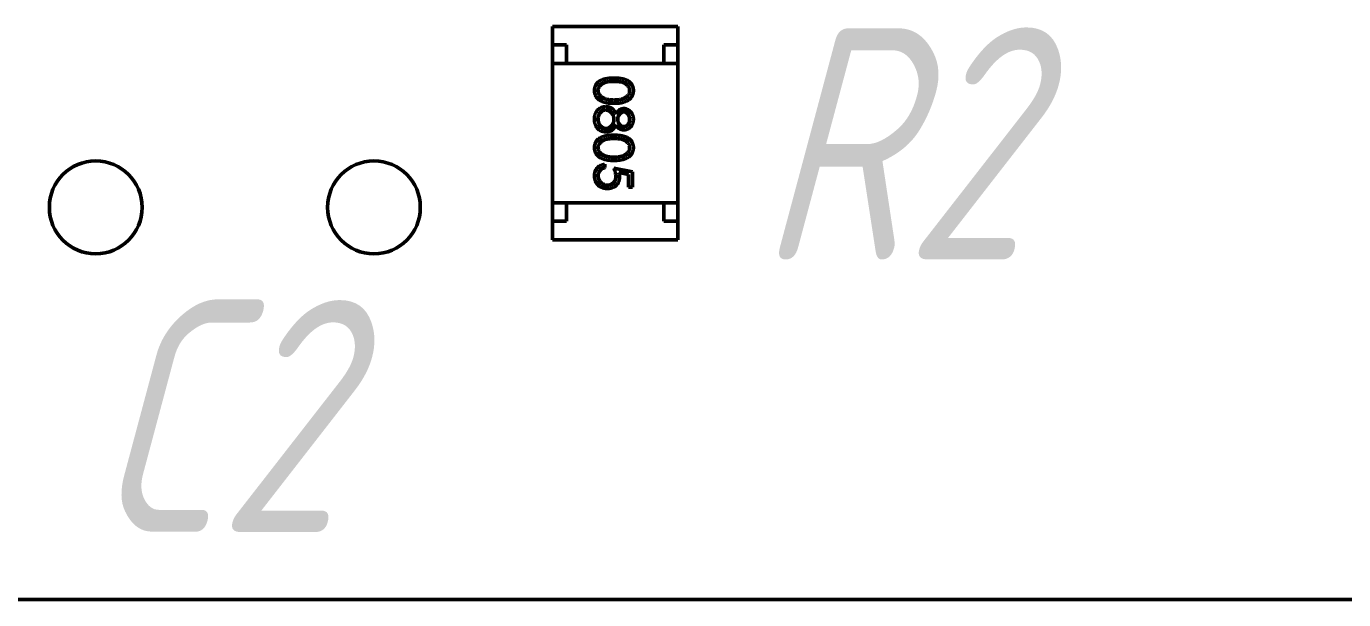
# Model space of a CAD drawing. Header units: millimetres. Extents: x 3004 to 446186229, y 1206 to 1506.
# Drawn here: x 3136.26 to 3150.46, y 1407.55 to 1413.72 of the extents above; entities that cross this region are included whole.
import ezdxf

# ---------------------------------------------------------------- set-up
doc = ezdxf.new("R2010")
doc.units = ezdxf.units.MM
doc.layers.add('Tonk', color=7, linetype='Continuous', lineweight=25)
doc.layers.add('Видимый контур (ГОСТ)', color=7, linetype='Continuous', lineweight=50)
doc.styles.get("Standard").update_dxf_attribs({"font": '', "width": 0.8, "oblique": 15})
doc.styles.get('Standard').set_extended_font_data('GOST type B')

msp = doc.modelspace()

# ---------------------------------------------------------------- linework, layer by layer
at = {"layer": 'Видимый контур (ГОСТ)'}
for p, q in [((3141.93194, 1413.72204), (3143.28194, 1413.72204)), ((3141.93194, 1413.72204), (3141.93194, 1413.52204)), ((3143.28194, 1413.72204), (3143.28194, 1413.52204)), ((3141.93194, 1413.52204), (3141.93194, 1413.32204)), ((3142.08194, 1413.52204), (3141.93194, 1413.52204)), ((3142.08194, 1413.32204), (3142.08194, 1413.52204)), ((3143.13194, 1413.52204), (3143.13194, 1413.32204)), ((3143.28194, 1413.52204), (3143.13194, 1413.52204)), ((3143.28194, 1413.32204), (3143.28194, 1413.52204)), ((3143.28194, 1413.32204), (3141.93194, 1413.32204)), ((3141.93194, 1411.82204), (3141.93194, 1413.32204)), ((3142.08194, 1413.32204), (3143.13194, 1413.32204)), ((3143.28194, 1411.82204), (3143.28194, 1413.32204)), ((3142.49668, 1412.23645), (3142.49668, 1412.20055)), ((3142.59411, 1412.19542), (3142.79411, 1412.15439)), ((3142.75309, 1412.12635), (3142.64788, 1412.1479)), ((3142.75309, 1411.99029), (3142.75309, 1412.12635)), ((3142.79411, 1412.15439), (3142.79411, 1411.99029)), ((3142.79411, 1411.99029), (3142.75309, 1411.99029)), ((3141.93194, 1411.82204), (3141.93194, 1411.62204)), ((3143.28194, 1411.82204), (3141.93194, 1411.82204)), ((3142.08194, 1411.82204), (3143.13194, 1411.82204)), ((3142.08194, 1411.62204), (3142.08194, 1411.82204)), ((3143.13194, 1411.82204), (3143.13194, 1411.62204)), ((3143.28194, 1411.62204), (3143.28194, 1411.82204)), ((3141.93194, 1411.62204), (3142.08194, 1411.62204)), ((3141.93194, 1411.42204), (3141.93194, 1411.62204)), ((3143.13194, 1411.62204), (3143.28194, 1411.62204)), ((3143.28194, 1411.42204), (3143.28194, 1411.62204)), ((3141.93194, 1411.42204), (3143.28194, 1411.42204)), ((3179.74995, 1407.54704), (3076.19195, 1407.54604))]:
    msp.add_line(p, q, dxfattribs=at)
for centre in [(3137.00695, 1411.77204), (3140.00695, 1411.77204)]:
    msp.add_circle(centre, 0.5, dxfattribs=at)
for points, knots in [([(3142.38386, 1413.03092), (3142.38391, 1413.03407), (3142.38402, 1413.04029), (3142.3851, 1413.04951), (3142.38685, 1413.05846), (3142.3893, 1413.06718), (3142.3923, 1413.07571), (3142.3962, 1413.08395), (3142.40069, 1413.09199), (3142.40581, 1413.09979), (3142.41168, 1413.10722), (3142.41817, 1413.11432), (3142.42544, 1413.1209), (3142.43338, 1413.12703), (3142.44191, 1413.13286), (3142.45116, 1413.13822), (3142.46109, 1413.14317), (3142.47175, 1413.14771), (3142.48331, 1413.15172), (3142.4959, 1413.15527), (3142.50963, 1413.15807), (3142.52439, 1413.16047), (3142.54023, 1413.1624), (3142.55718, 1413.16373), (3142.57522, 1413.16454), (3142.5876, 1413.16461), (3142.59395, 1413.16465)], [0, 0, 0, 0, 0.03378715, 0.06662166, 0.09928488, 0.13136117, 0.16358519, 0.19610393, 0.22890225, 0.26215806, 0.29599122, 0.33021785, 0.36505983, 0.40095074, 0.43762038, 0.47570753, 0.51538069, 0.55641354, 0.59976483, 0.64642416, 0.69643144, 0.74978152, 0.80657331, 0.86743553, 0.93188675, 1, 1, 1, 1]), ([(3142.59411, 1413.12875), (3142.58877, 1413.12874), (3142.5784, 1413.12871), (3142.56334, 1413.12802), (3142.54928, 1413.12708), (3142.53622, 1413.12586), (3142.52421, 1413.12406), (3142.51315, 1413.12203), (3142.5031, 1413.11957), (3142.49401, 1413.11666), (3142.48571, 1413.11334), (3142.47798, 1413.10971), (3142.47074, 1413.10582), (3142.46405, 1413.10147), (3142.45789, 1413.09672), (3142.45215, 1413.0917), (3142.44703, 1413.0862), (3142.44089, 1413.0786), (3142.43454, 1413.06857), (3142.42902, 1413.05592), (3142.42555, 1413.04293), (3142.4251, 1413.03412), (3142.42488, 1413.02972)], [0, 0, 0, 0, 0.07295107, 0.14158369, 0.20592646, 0.26530136, 0.32059723, 0.3718165, 0.41878977, 0.46169873, 0.50213358, 0.54080432, 0.57818053, 0.61429687, 0.64967824, 0.68429946, 0.71835895, 0.75208086, 0.81765244, 0.87972208, 0.93996556, 1, 1, 1, 1]), ([(3142.59395, 1413.16465), (3142.60037, 1413.16461), (3142.61282, 1413.16454), (3142.63097, 1413.16373), (3142.64799, 1413.16239), (3142.66389, 1413.16054), (3142.67868, 1413.1583), (3142.6923, 1413.1553), (3142.70484, 1413.15189), (3142.71632, 1413.14794), (3142.7269, 1413.14349), (3142.73677, 1413.13864), (3142.74593, 1413.1332), (3142.75452, 1413.12749), (3142.76239, 1413.12127), (3142.76967, 1413.11472), (3142.77617, 1413.10759), (3142.7821, 1413.10011), (3142.78729, 1413.09223), (3142.79187, 1413.08415), (3142.79577, 1413.07584), (3142.79885, 1413.06726), (3142.80139, 1413.05849), (3142.80312, 1413.04951), (3142.80421, 1413.04029), (3142.80432, 1413.03407), (3142.80437, 1413.03092)], [0, 0, 0, 0, 0.06859462, 0.13324604, 0.19431259, 0.25127922, 0.30451344, 0.35423491, 0.40048059, 0.44341075, 0.48401487, 0.5232523, 0.56104237, 0.59790024, 0.63351849, 0.66831435, 0.70249567, 0.73668535, 0.77029317, 0.80343726, 0.83591295, 0.86846025, 0.90084654, 0.93346652, 0.96625758, 1, 1, 1, 1]), ([(3142.76335, 1413.02972), (3142.76311, 1413.03414), (3142.76265, 1413.043), (3142.75937, 1413.05608), (3142.75365, 1413.06861), (3142.74737, 1413.07858), (3142.74139, 1413.08623), (3142.7362, 1413.09161), (3142.73053, 1413.09665), (3142.72431, 1413.1013), (3142.71763, 1413.10565), (3142.71043, 1413.10965), (3142.70268, 1413.11325), (3142.69438, 1413.11658), (3142.68529, 1413.1195), (3142.67526, 1413.12191), (3142.66423, 1413.12414), (3142.65215, 1413.12571), (3142.63909, 1413.12711), (3142.625, 1413.12802), (3142.60991, 1413.12872), (3142.59948, 1413.12874), (3142.59411, 1413.12875)], [0, 0, 0, 0, 0.06038662, 0.12088325, 0.18275462, 0.24781103, 0.2812991, 0.31508762, 0.3497024, 0.38485658, 0.4209662, 0.45851119, 0.49717472, 0.53760205, 0.58050302, 0.62746754, 0.67838821, 0.73398322, 0.7937467, 0.85771367, 0.92669786, 1, 1, 1, 1]), ([(3142.59395, 1412.89286), (3142.58784, 1412.89293), (3142.57592, 1412.89308), (3142.55849, 1412.89383), (3142.54203, 1412.89531), (3142.52651, 1412.89716), (3142.51199, 1412.89973), (3142.49842, 1412.90288), (3142.48574, 1412.90639), (3142.47405, 1412.91071), (3142.4632, 1412.91544), (3142.45307, 1412.92059), (3142.44356, 1412.92611), (3142.43476, 1412.93212), (3142.42661, 1412.93852), (3142.41924, 1412.94546), (3142.41247, 1412.95274), (3142.40646, 1412.96044), (3142.40119, 1412.96849), (3142.39648, 1412.97671), (3142.39268, 1412.98526), (3142.38942, 1412.99394), (3142.38693, 1413.00287), (3142.38521, 1413.01204), (3142.384, 1413.0214), (3142.3839, 1413.02774), (3142.38386, 1413.03092)], [0, 0, 0, 0, 0.06506329, 0.12677317, 0.18551576, 0.24076468, 0.2929798, 0.34225037, 0.38891929, 0.43277566, 0.47462843, 0.51477469, 0.55360589, 0.59142641, 0.62802812, 0.66380363, 0.69898434, 0.73359149, 0.76762847, 0.80120835, 0.83426384, 0.86698069, 0.89971974, 0.93270191, 0.96617588, 1, 1, 1, 1]), ([(3142.42488, 1413.02972), (3142.42507, 1413.02529), (3142.42543, 1413.01644), (3142.42895, 1413.00351), (3142.43426, 1412.99095), (3142.44054, 1412.98112), (3142.44652, 1412.97363), (3142.45162, 1412.96827), (3142.45733, 1412.96335), (3142.46349, 1412.95868), (3142.47022, 1412.9544), (3142.47748, 1412.95051), (3142.4853, 1412.94696), (3142.49076, 1412.94493), (3142.49355, 1412.9439)], [0, 0, 0, 0, 0.1128134, 0.22539388, 0.33959481, 0.45967541, 0.52173519, 0.58392584, 0.64817414, 0.71388104, 0.78100445, 0.85145093, 0.92405069, 1, 1, 1, 1]), ([(3142.80437, 1413.03092), (3142.80432, 1413.02774), (3142.8042, 1413.02141), (3142.80314, 1413.01206), (3142.80137, 1413.00292), (3142.79887, 1412.99404), (3142.79576, 1412.98534), (3142.79186, 1412.97689), (3142.78733, 1412.96864), (3142.782, 1412.96071), (3142.77606, 1412.95303), (3142.76934, 1412.94578), (3142.76192, 1412.93896), (3142.75387, 1412.93248), (3142.74504, 1412.92653), (3142.73558, 1412.92087), (3142.72532, 1412.91579), (3142.71444, 1412.91091), (3142.70264, 1412.90669), (3142.68998, 1412.90289), (3142.67632, 1412.89982), (3142.66172, 1412.89726), (3142.64613, 1412.89528), (3142.62958, 1412.89384), (3142.61207, 1412.89307), (3142.6001, 1412.89293), (3142.59395, 1412.89286)], [0, 0, 0, 0, 0.03378812, 0.06719393, 0.09986241, 0.13256661, 0.16515117, 0.19791319, 0.231319, 0.26508328, 0.29925531, 0.33439857, 0.36994282, 0.40628356, 0.44406382, 0.48299771, 0.52335445, 0.56553659, 0.60961292, 0.65639081, 0.70588549, 0.7583245, 0.81383178, 0.87279456, 0.93472223, 1, 1, 1, 1]), ([(3142.59411, 1412.92875), (3142.59892, 1412.92882), (3142.60833, 1412.92894), (3142.6221, 1412.92941), (3142.63518, 1412.93062), (3142.64763, 1412.93197), (3142.65937, 1412.93396), (3142.67051, 1412.9361), (3142.6809, 1412.93898), (3142.69072, 1412.94206), (3142.69984, 1412.94558), (3142.70831, 1412.94946), (3142.71617, 1412.9536), (3142.7234, 1412.95809), (3142.73003, 1412.96289), (3142.73593, 1412.96812), (3142.74128, 1412.97358), (3142.74739, 1412.98121), (3142.75362, 1412.99121), (3142.75936, 1413.00365), (3142.76265, 1413.01659), (3142.76311, 1413.02534), (3142.76335, 1413.02972)], [0, 0, 0, 0, 0.0656812, 0.12848646, 0.18817513, 0.24510613, 0.29944842, 0.35082294, 0.39994168, 0.44667174, 0.49125453, 0.53337634, 0.57385275, 0.61252631, 0.64959714, 0.68553204, 0.72010579, 0.75383766, 0.81892542, 0.88049346, 0.94031133, 1, 1, 1, 1]), ([(3142.38386, 1412.72162), (3142.38399, 1412.727), (3142.38425, 1412.73745), (3142.38598, 1412.75267), (3142.38903, 1412.76685), (3142.39319, 1412.78009), (3142.39861, 1412.7923), (3142.40535, 1412.80344), (3142.41315, 1412.81367), (3142.42223, 1412.8227), (3142.43195, 1412.83071), (3142.44198, 1412.83774), (3142.45231, 1412.84359), (3142.46281, 1412.84854), (3142.4736, 1412.85233), (3142.48464, 1412.85496), (3142.49591, 1412.85663), (3142.50351, 1412.85685), (3142.50734, 1412.85696)], [0, 0, 0, 0, 0.07855643, 0.15286284, 0.22355969, 0.29037494, 0.35540307, 0.41829116, 0.48038856, 0.54307262, 0.60492394, 0.66439831, 0.72194255, 0.77837489, 0.83382994, 0.88886124, 0.94408894, 1, 1, 1, 1]), ([(3142.50613, 1412.82106), (3142.50254, 1412.82091), (3142.49542, 1412.8206), (3142.48488, 1412.81814), (3142.47469, 1412.81421), (3142.46491, 1412.80872), (3142.45577, 1412.80192), (3142.44781, 1412.79357), (3142.44073, 1412.78417), (3142.43501, 1412.77341), (3142.43044, 1412.76166), (3142.42729, 1412.74892), (3142.4252, 1412.73537), (3142.42499, 1412.72601), (3142.42488, 1412.72122)], [0, 0, 0, 0, 0.07489821, 0.14859629, 0.22447123, 0.30232274, 0.38191862, 0.4611487, 0.54241712, 0.62671608, 0.71459683, 0.80490292, 0.90012725, 1, 1, 1, 1]), ([(3142.49355, 1412.9439), (3142.49712, 1412.94269), (3142.50437, 1412.94024), (3142.51561, 1412.93709), (3142.52741, 1412.9346), (3142.53968, 1412.93237), (3142.55253, 1412.93084), (3142.56592, 1412.92961), (3142.57984, 1412.92889), (3142.58931, 1412.9288), (3142.59411, 1412.92875)], [0, 0, 0, 0, 0.11058834, 0.22454175, 0.34250349, 0.4643241, 0.59075603, 0.72222748, 0.85884284, 1, 1, 1, 1]), ([(3142.59411, 1412.7189), (3142.59405, 1412.72246), (3142.59393, 1412.72943), (3142.59255, 1412.73966), (3142.59062, 1412.74947), (3142.5877, 1412.75884), (3142.58391, 1412.76775), (3142.57935, 1412.77627), (3142.57395, 1412.78432), (3142.56779, 1412.7918), (3142.56116, 1412.79862), (3142.55413, 1412.80461), (3142.54685, 1412.8097), (3142.53922, 1412.81379), (3142.5314, 1412.81715), (3142.52319, 1412.81936), (3142.51476, 1412.82078), (3142.50902, 1412.82097), (3142.50613, 1412.82106)], [0, 0, 0, 0, 0.07126869, 0.13981179, 0.20649743, 0.27153524, 0.33608183, 0.40052839, 0.46498384, 0.53005031, 0.59442341, 0.65558271, 0.71484911, 0.77211506, 0.82899921, 0.88512216, 0.94207935, 1, 1, 1, 1]), ([(3142.50734, 1412.85696), (3142.51014, 1412.85689), (3142.51569, 1412.85676), (3142.52389, 1412.85586), (3142.53186, 1412.85441), (3142.53965, 1412.85243), (3142.54719, 1412.84976), (3142.55452, 1412.84653), (3142.56165, 1412.84277), (3142.56862, 1412.83842), (3142.57533, 1412.83335), (3142.58188, 1412.82762), (3142.5882, 1412.8211), (3142.59434, 1412.81387), (3142.60041, 1412.80602), (3142.6061, 1412.79732), (3142.6118, 1412.78803), (3142.6152, 1412.78142), (3142.61695, 1412.77803)], [0, 0, 0, 0, 0.05885359, 0.11631546, 0.17267484, 0.22878039, 0.28458036, 0.34025651, 0.39662981, 0.45350726, 0.51231819, 0.57264844, 0.63602194, 0.70236295, 0.77148306, 0.84418448, 0.92006979, 1, 1, 1, 1]), ([(3142.61695, 1412.77803), (3142.61948, 1412.78267), (3142.62438, 1412.79165), (3142.63338, 1412.80355), (3142.64313, 1412.81376), (3142.65383, 1412.82202), (3142.66515, 1412.82852), (3142.67701, 1412.83298), (3142.68921, 1412.836), (3142.69754, 1412.8363), (3142.70173, 1412.83645)], [0, 0, 0, 0, 0.14586006, 0.2824259, 0.4108504, 0.53502942, 0.65470108, 0.77013343, 0.88455584, 1, 1, 1, 1]), ([(3142.70173, 1412.83645), (3142.70599, 1412.83626), (3142.71456, 1412.83588), (3142.72731, 1412.83285), (3142.73984, 1412.82789), (3142.75208, 1412.82116), (3142.76362, 1412.81277), (3142.77396, 1412.80271), (3142.78303, 1412.79121), (3142.79064, 1412.77834), (3142.79683, 1412.76448), (3142.8011, 1412.74986), (3142.80389, 1412.73474), (3142.80421, 1412.72444), (3142.80437, 1412.71922)], [0, 0, 0, 0, 0.07405843, 0.14887035, 0.22666767, 0.30773476, 0.3911572, 0.47392936, 0.55792775, 0.64498929, 0.73336406, 0.82109204, 0.90928721, 1, 1, 1, 1]), ([(3142.42777, 1412.61545), (3142.42427, 1412.61863), (3142.41732, 1412.62496), (3142.4083, 1412.63579), (3142.40072, 1412.64768), (3142.39454, 1412.66058), (3142.38973, 1412.67445), (3142.38627, 1412.6893), (3142.38429, 1412.70514), (3142.38401, 1412.71603), (3142.38386, 1412.72162)], [0, 0, 0, 0, 0.11928345, 0.23709288, 0.35479604, 0.4745763, 0.59746007, 0.72492615, 0.8588832, 1, 1, 1, 1]), ([(3142.42488, 1412.72122), (3142.42496, 1412.71748), (3142.4251, 1412.71019), (3142.42633, 1412.69955), (3142.42829, 1412.68951), (3142.43114, 1412.68009), (3142.43462, 1412.67118), (3142.4391, 1412.66294), (3142.44419, 1412.65514), (3142.45023, 1412.64819), (3142.45669, 1412.64185), (3142.46352, 1412.63633), (3142.47055, 1412.63153), (3142.47792, 1412.62777), (3142.48551, 1412.62476), (3142.49338, 1412.6226), (3142.50155, 1412.62126), (3142.50709, 1412.62113), (3142.5099, 1412.62106)], [0, 0, 0, 0, 0.07655893, 0.14916135, 0.21882685, 0.28556714, 0.35031311, 0.41412515, 0.47717916, 0.54036802, 0.60220239, 0.66203365, 0.71993441, 0.77590743, 0.83111486, 0.88666745, 0.94255236, 1, 1, 1, 1]), ([(3142.5099, 1412.62106), (3142.51263, 1412.62117), (3142.51801, 1412.62137), (3142.52598, 1412.62266), (3142.53369, 1412.62494), (3142.54121, 1412.62806), (3142.54841, 1412.63222), (3142.55546, 1412.63712), (3142.56218, 1412.64303), (3142.5686, 1412.6497), (3142.57455, 1412.65698), (3142.57981, 1412.66471), (3142.58424, 1412.67284), (3142.58784, 1412.68136), (3142.59067, 1412.69023), (3142.59265, 1412.69946), (3142.5939, 1412.70906), (3142.59404, 1412.71558), (3142.59411, 1412.7189)], [0, 0, 0, 0, 0.05733943, 0.11306333, 0.16918145, 0.22577456, 0.2838263, 0.34345428, 0.40590696, 0.47139226, 0.53800283, 0.60306356, 0.66760183, 0.73222544, 0.79700481, 0.86304799, 0.93035699, 1, 1, 1, 1]), ([(3142.70117, 1412.80055), (3142.69908, 1412.80047), (3142.69495, 1412.80031), (3142.68885, 1412.79911), (3142.68286, 1412.79733), (3142.67712, 1412.79451), (3142.67142, 1412.79113), (3142.66592, 1412.78696), (3142.66059, 1412.78199), (3142.65548, 1412.77639), (3142.65069, 1412.77028), (3142.64653, 1412.76381), (3142.64305, 1412.75707), (3142.64016, 1412.75011), (3142.63791, 1412.74286), (3142.63631, 1412.73538), (3142.63532, 1412.72766), (3142.6352, 1412.72243), (3142.63514, 1412.71978)], [0, 0, 0, 0, 0.05456395, 0.1078262, 0.16192371, 0.2175097, 0.27449833, 0.33481476, 0.39755495, 0.46475458, 0.53290121, 0.60009721, 0.66535416, 0.73108363, 0.79688349, 0.86329159, 0.93083122, 1, 1, 1, 1]), ([(3142.63514, 1412.71978), (3142.63524, 1412.71638), (3142.63544, 1412.70961), (3142.63728, 1412.69964), (3142.64019, 1412.68994), (3142.64416, 1412.68062), (3142.64915, 1412.67192), (3142.65512, 1412.66417), (3142.66193, 1412.65743), (3142.66949, 1412.65177), (3142.67753, 1412.64738), (3142.68559, 1412.64396), (3142.69378, 1412.64196), (3142.69926, 1412.6417), (3142.70197, 1412.64157)], [0, 0, 0, 0, 0.08968994, 0.17849401, 0.26683775, 0.35655818, 0.44533425, 0.53080584, 0.61407622, 0.69770709, 0.77914195, 0.85535359, 0.92855682, 1, 1, 1, 1]), ([(3142.80437, 1412.71922), (3142.80421, 1412.71413), (3142.80388, 1412.7041), (3142.80116, 1412.68936), (3142.79662, 1412.67526), (3142.79046, 1412.66183), (3142.78287, 1412.64934), (3142.77369, 1412.6383), (3142.76338, 1412.62855), (3142.75185, 1412.62048), (3142.73966, 1412.61383), (3142.7269, 1412.6092), (3142.71386, 1412.60624), (3142.70503, 1412.60586), (3142.70061, 1412.60568)], [0, 0, 0, 0, 0.08940971, 0.17630576, 0.2626259, 0.34944573, 0.43549826, 0.51892813, 0.60135466, 0.68425642, 0.76580674, 0.84487687, 0.92227979, 1, 1, 1, 1]), ([(3142.76335, 1412.72122), (3142.76327, 1412.72403), (3142.76313, 1412.72952), (3142.76236, 1412.73757), (3142.76088, 1412.74522), (3142.75891, 1412.75256), (3142.75625, 1412.75948), (3142.75312, 1412.76608), (3142.74932, 1412.77225), (3142.74505, 1412.77806), (3142.74035, 1412.78329), (3142.73546, 1412.78793), (3142.73027, 1412.79178), (3142.72492, 1412.79506), (3142.71925, 1412.79743), (3142.71343, 1412.79921), (3142.70739, 1412.80041), (3142.70326, 1412.8005), (3142.70117, 1412.80055)], [0, 0, 0, 0, 0.07524331, 0.14720881, 0.21644709, 0.28402504, 0.35065545, 0.41503132, 0.47962983, 0.54465163, 0.60804424, 0.66782757, 0.72511425, 0.78099171, 0.835527, 0.88943815, 0.94407209, 1, 1, 1, 1]), ([(3142.70197, 1412.64157), (3142.70387, 1412.64164), (3142.70764, 1412.64176), (3142.71321, 1412.64275), (3142.71865, 1412.64439), (3142.72401, 1412.64662), (3142.72922, 1412.64954), (3142.73435, 1412.65301), (3142.73929, 1412.65723), (3142.74415, 1412.66196), (3142.74865, 1412.66733), (3142.75261, 1412.67332), (3142.75597, 1412.6799), (3142.7587, 1412.68707), (3142.76075, 1412.69481), (3142.76229, 1412.70309), (3142.76315, 1412.71196), (3142.76328, 1412.71807), (3142.76335, 1412.72122)], [0, 0, 0, 0, 0.05090244, 0.10103404, 0.15108382, 0.20306199, 0.25624843, 0.31084671, 0.3687691, 0.43001504, 0.49251965, 0.55604872, 0.62199568, 0.69019237, 0.76138485, 0.83635622, 0.91548701, 1, 1, 1, 1]), ([(3142.38386, 1412.41553), (3142.38391, 1412.41869), (3142.38402, 1412.42491), (3142.3851, 1412.43413), (3142.38685, 1412.44307), (3142.3893, 1412.45179), (3142.3923, 1412.46033), (3142.3962, 1412.46857), (3142.40069, 1412.4766), (3142.40581, 1412.48441), (3142.41168, 1412.49184), (3142.41817, 1412.49893), (3142.42544, 1412.50552), (3142.43338, 1412.51165), (3142.44191, 1412.51747), (3142.45116, 1412.52283), (3142.46109, 1412.52779), (3142.47175, 1412.53232), (3142.48331, 1412.53634), (3142.4959, 1412.53989), (3142.50963, 1412.54269), (3142.52439, 1412.54509), (3142.54023, 1412.54702), (3142.55718, 1412.54834), (3142.57522, 1412.54916), (3142.5876, 1412.54923), (3142.59395, 1412.54927)], [0, 0, 0, 0, 0.03378715, 0.06662166, 0.09928488, 0.13136117, 0.16358519, 0.19610393, 0.22890225, 0.26215806, 0.29599122, 0.33021785, 0.36505983, 0.40095074, 0.43762038, 0.47570753, 0.51538069, 0.55641354, 0.59976483, 0.64642416, 0.69643144, 0.74978152, 0.80657331, 0.86743553, 0.93188675, 1, 1, 1, 1]), ([(3142.51062, 1412.58516), (3142.50677, 1412.58525), (3142.49915, 1412.58543), (3142.4879, 1412.58695), (3142.47697, 1412.58922), (3142.46637, 1412.59255), (3142.45615, 1412.59686), (3142.44631, 1412.60217), (3142.43669, 1412.60818), (3142.43077, 1412.61301), (3142.42777, 1412.61545)], [0, 0, 0, 0, 0.12815819, 0.25367314, 0.37732531, 0.49938455, 0.62291837, 0.74583939, 0.87139529, 1, 1, 1, 1]), ([(3142.61695, 1412.66249), (3142.61524, 1412.65921), (3142.61191, 1412.65283), (3142.60655, 1412.64373), (3142.6009, 1412.63542), (3142.59523, 1412.62766), (3142.58932, 1412.62059), (3142.58314, 1412.61429), (3142.57686, 1412.6086), (3142.57036, 1412.60364), (3142.56366, 1412.59927), (3142.55675, 1412.5955), (3142.54964, 1412.59227), (3142.54224, 1412.58972), (3142.53468, 1412.58761), (3142.52685, 1412.58617), (3142.51881, 1412.58539), (3142.51337, 1412.58524), (3142.51062, 1412.58516)], [0, 0, 0, 0, 0.07952483, 0.15509998, 0.22721982, 0.2959105, 0.36205588, 0.42552012, 0.48581272, 0.54449471, 0.60145964, 0.65784059, 0.71397447, 0.76946795, 0.82612997, 0.88288536, 0.94070088, 1, 1, 1, 1]), ([(3142.59395, 1412.54927), (3142.60037, 1412.54923), (3142.61282, 1412.54916), (3142.63097, 1412.54835), (3142.64799, 1412.547), (3142.66389, 1412.54516), (3142.67868, 1412.54291), (3142.6923, 1412.53992), (3142.70484, 1412.53651), (3142.71632, 1412.53256), (3142.7269, 1412.5281), (3142.73677, 1412.52325), (3142.74593, 1412.51782), (3142.75452, 1412.51211), (3142.76239, 1412.50589), (3142.76967, 1412.49934), (3142.77617, 1412.49221), (3142.7821, 1412.48473), (3142.78729, 1412.47684), (3142.79187, 1412.46877), (3142.79577, 1412.46045), (3142.79885, 1412.45187), (3142.80139, 1412.44311), (3142.80312, 1412.43412), (3142.80421, 1412.42491), (3142.80432, 1412.41869), (3142.80437, 1412.41553)], [0, 0, 0, 0, 0.06859462, 0.13324604, 0.19431259, 0.25127922, 0.30451344, 0.35423491, 0.40048059, 0.44341075, 0.48401487, 0.5232523, 0.56104237, 0.59790024, 0.63351849, 0.66831435, 0.70249567, 0.73668535, 0.77029317, 0.80343726, 0.83591295, 0.86846025, 0.90084654, 0.93346652, 0.96625758, 1, 1, 1, 1]), ([(3142.70061, 1412.60568), (3142.69627, 1412.60584), (3142.68774, 1412.60616), (3142.67532, 1412.60887), (3142.66368, 1412.61343), (3142.6527, 1412.61966), (3142.64258, 1412.62778), (3142.63318, 1412.63768), (3142.62443, 1412.64928), (3142.6195, 1412.65799), (3142.61695, 1412.66249)], [0, 0, 0, 0, 0.12190404, 0.23941261, 0.3554101, 0.47209073, 0.59285898, 0.71870347, 0.85489238, 1, 1, 1, 1]), ([(3142.59395, 1412.27747), (3142.58784, 1412.27755), (3142.57592, 1412.27769), (3142.55849, 1412.27844), (3142.54203, 1412.27992), (3142.52651, 1412.28178), (3142.51199, 1412.28434), (3142.49842, 1412.2875), (3142.48574, 1412.291), (3142.47405, 1412.29532), (3142.4632, 1412.30006), (3142.45307, 1412.30521), (3142.44356, 1412.31072), (3142.43476, 1412.31673), (3142.42661, 1412.32314), (3142.41924, 1412.33008), (3142.41247, 1412.33735), (3142.40646, 1412.34506), (3142.40119, 1412.35311), (3142.39648, 1412.36133), (3142.39268, 1412.36988), (3142.38942, 1412.37855), (3142.38693, 1412.38748), (3142.38521, 1412.39665), (3142.384, 1412.40602), (3142.3839, 1412.41235), (3142.38386, 1412.41553)], [0, 0, 0, 0, 0.06506329, 0.12677317, 0.18551576, 0.24076468, 0.2929798, 0.34225037, 0.38891929, 0.43277566, 0.47462843, 0.51477469, 0.55360589, 0.59142641, 0.62802812, 0.66380363, 0.69898434, 0.73359149, 0.76762847, 0.80120835, 0.83426384, 0.86698069, 0.89971974, 0.93270191, 0.96617588, 1, 1, 1, 1]), ([(3142.59411, 1412.51337), (3142.58877, 1412.51336), (3142.5784, 1412.51333), (3142.56334, 1412.51264), (3142.54928, 1412.51169), (3142.53622, 1412.51048), (3142.52421, 1412.50867), (3142.51315, 1412.50665), (3142.5031, 1412.50419), (3142.49401, 1412.50127), (3142.48571, 1412.49795), (3142.47798, 1412.49433), (3142.47074, 1412.49044), (3142.46405, 1412.48608), (3142.45789, 1412.48134), (3142.45215, 1412.47631), (3142.44703, 1412.47082), (3142.44089, 1412.46322), (3142.43454, 1412.45318), (3142.42902, 1412.44054), (3142.42555, 1412.42755), (3142.4251, 1412.41873), (3142.42488, 1412.41433)], [0, 0, 0, 0, 0.07295107, 0.14158369, 0.20592646, 0.26530136, 0.32059723, 0.3718165, 0.41878977, 0.46169873, 0.50213358, 0.54080432, 0.57818053, 0.61429687, 0.64967824, 0.68429946, 0.71835895, 0.75208086, 0.81765244, 0.87972208, 0.93996556, 1, 1, 1, 1]), ([(3142.42488, 1412.41433), (3142.42507, 1412.4099), (3142.42543, 1412.40105), (3142.42895, 1412.38812), (3142.43426, 1412.37557), (3142.44054, 1412.36573), (3142.44652, 1412.35825), (3142.45162, 1412.35289), (3142.45733, 1412.34797), (3142.46349, 1412.3433), (3142.47022, 1412.33902), (3142.47748, 1412.33512), (3142.4853, 1412.33157), (3142.49076, 1412.32955), (3142.49355, 1412.32851)], [0, 0, 0, 0, 0.1128134, 0.22539388, 0.33959481, 0.45967541, 0.52173519, 0.58392584, 0.64817414, 0.71388104, 0.78100445, 0.85145093, 0.92405069, 1, 1, 1, 1]), ([(3142.80437, 1412.41553), (3142.80432, 1412.41235), (3142.8042, 1412.40603), (3142.80314, 1412.39667), (3142.80137, 1412.38753), (3142.79887, 1412.37865), (3142.79576, 1412.36995), (3142.79186, 1412.3615), (3142.78733, 1412.35325), (3142.782, 1412.34533), (3142.77606, 1412.33765), (3142.76934, 1412.33039), (3142.76192, 1412.32357), (3142.75387, 1412.3171), (3142.74504, 1412.31115), (3142.73558, 1412.30548), (3142.72532, 1412.30041), (3142.71444, 1412.29553), (3142.70264, 1412.29131), (3142.68998, 1412.28751), (3142.67632, 1412.28444), (3142.66172, 1412.28188), (3142.64613, 1412.2799), (3142.62958, 1412.27845), (3142.61207, 1412.27769), (3142.6001, 1412.27755), (3142.59395, 1412.27747)], [0, 0, 0, 0, 0.03378812, 0.06719393, 0.09986241, 0.13256661, 0.16515117, 0.19791319, 0.231319, 0.26508328, 0.29925531, 0.33439857, 0.36994282, 0.40628356, 0.44406382, 0.48299771, 0.52335445, 0.56553659, 0.60961292, 0.65639081, 0.70588549, 0.7583245, 0.81383178, 0.87279456, 0.93472223, 1, 1, 1, 1]), ([(3142.76335, 1412.41433), (3142.76311, 1412.41875), (3142.76265, 1412.42761), (3142.75937, 1412.44069), (3142.75365, 1412.45323), (3142.74737, 1412.4632), (3142.74139, 1412.47084), (3142.7362, 1412.47622), (3142.73053, 1412.48127), (3142.72431, 1412.48591), (3142.71763, 1412.49027), (3142.71043, 1412.49427), (3142.70268, 1412.49787), (3142.69438, 1412.50119), (3142.68529, 1412.50411), (3142.67526, 1412.50652), (3142.66423, 1412.50875), (3142.65215, 1412.51033), (3142.63909, 1412.51173), (3142.625, 1412.51263), (3142.60991, 1412.51333), (3142.59948, 1412.51336), (3142.59411, 1412.51337)], [0, 0, 0, 0, 0.06038662, 0.12088325, 0.18275462, 0.24781103, 0.2812991, 0.31508762, 0.3497024, 0.38485658, 0.4209662, 0.45851119, 0.49717472, 0.53760205, 0.58050302, 0.62746754, 0.67838821, 0.73398322, 0.7937467, 0.85771367, 0.92669786, 1, 1, 1, 1]), ([(3142.59411, 1412.31337), (3142.59892, 1412.31343), (3142.60833, 1412.31356), (3142.6221, 1412.31403), (3142.63518, 1412.31524), (3142.64763, 1412.31659), (3142.65937, 1412.31858), (3142.67051, 1412.32072), (3142.6809, 1412.3236), (3142.69072, 1412.32668), (3142.69984, 1412.3302), (3142.70831, 1412.33407), (3142.71617, 1412.33821), (3142.7234, 1412.34271), (3142.73003, 1412.34751), (3142.73593, 1412.35274), (3142.74128, 1412.35819), (3142.74739, 1412.36583), (3142.75362, 1412.37582), (3142.75936, 1412.38826), (3142.76265, 1412.40121), (3142.76311, 1412.40996), (3142.76335, 1412.41433)], [0, 0, 0, 0, 0.0656812, 0.12848646, 0.18817513, 0.24510613, 0.29944842, 0.35082294, 0.39994168, 0.44667174, 0.49125453, 0.53337634, 0.57385275, 0.61252631, 0.64959714, 0.68553204, 0.72010579, 0.75383766, 0.81892542, 0.88049346, 0.94031133, 1, 1, 1, 1]), ([(3142.49355, 1412.32851), (3142.49712, 1412.32731), (3142.50437, 1412.32486), (3142.51561, 1412.3217), (3142.52741, 1412.31922), (3142.53968, 1412.31698), (3142.55253, 1412.31546), (3142.56592, 1412.31423), (3142.57984, 1412.3135), (3142.58931, 1412.31341), (3142.59411, 1412.31337)], [0, 0, 0, 0, 0.11058834, 0.22454175, 0.34250349, 0.4643241, 0.59075603, 0.72222748, 0.85884284, 1, 1, 1, 1]), ([(3142.38386, 1412.11441), (3142.38394, 1412.1184), (3142.38409, 1412.12624), (3142.38572, 1412.13773), (3142.38805, 1412.14878), (3142.39155, 1412.15931), (3142.39593, 1412.16941), (3142.40148, 1412.17894), (3142.40776, 1412.18815), (3142.41518, 1412.19667), (3142.42328, 1412.20457), (3142.43208, 1412.21165), (3142.44142, 1412.21795), (3142.45135, 1412.22338), (3142.46184, 1412.228), (3142.47294, 1412.23164), (3142.48459, 1412.23457), (3142.49261, 1412.23582), (3142.49668, 1412.23645)], [0, 0, 0, 0, 0.06542114, 0.12870837, 0.19023614, 0.2507244, 0.31063718, 0.37076641, 0.43161474, 0.49352297, 0.55588346, 0.61734237, 0.67866804, 0.74071136, 0.80298536, 0.86680258, 0.93234717, 1, 1, 1, 1]), ([(3142.5248, 1411.97491), (3142.52154, 1411.97498), (3142.51507, 1411.97513), (3142.50545, 1411.9759), (3142.49604, 1411.97738), (3142.48683, 1411.97937), (3142.47784, 1411.98194), (3142.46904, 1411.98506), (3142.46049, 1411.98888), (3142.45211, 1411.99306), (3142.44409, 1411.99778), (3142.43659, 1412.00301), (3142.42949, 1412.00854), (3142.42288, 1412.01448), (3142.4168, 1412.02091), (3142.4112, 1412.02773), (3142.406, 1412.03489), (3142.40141, 1412.04251), (3142.39719, 1412.05041), (3142.39372, 1412.05871), (3142.39063, 1412.06722), (3142.38816, 1412.07606), (3142.38622, 1412.08522), (3142.38491, 1412.0947), (3142.38395, 1412.10446), (3142.38389, 1412.11107), (3142.38386, 1412.11441)], [0, 0, 0, 0, 0.04401447, 0.08743412, 0.1301184, 0.17255369, 0.21455476, 0.25629809, 0.29843823, 0.340849, 0.38271519, 0.42392405, 0.46424624, 0.50407367, 0.54386191, 0.58356672, 0.62309432, 0.66322906, 0.70355126, 0.74393789, 0.78454125, 0.82575011, 0.86775736, 0.91074516, 0.95491445, 1, 1, 1, 1]), ([(3142.49668, 1412.20055), (3142.49286, 1412.19967), (3142.48553, 1412.19797), (3142.47523, 1412.19424), (3142.46605, 1412.18969), (3142.45787, 1412.18427), (3142.45074, 1412.1778), (3142.44438, 1412.17043), (3142.43865, 1412.16216), (3142.43387, 1412.15297), (3142.42979, 1412.14328), (3142.42708, 1412.13314), (3142.42517, 1412.12282), (3142.42498, 1412.11584), (3142.42488, 1412.11233)], [0, 0, 0, 0, 0.09468725, 0.18199416, 0.26437695, 0.34217986, 0.41861761, 0.49650908, 0.57736909, 0.66151059, 0.74673255, 0.83125798, 0.91520562, 1, 1, 1, 1]), ([(3142.42488, 1412.11233), (3142.42498, 1412.1089), (3142.42516, 1412.10216), (3142.42658, 1412.09224), (3142.42877, 1412.08266), (3142.43205, 1412.07352), (3142.43603, 1412.06466), (3142.44114, 1412.05629), (3142.44702, 1412.04819), (3142.45376, 1412.0406), (3142.46119, 1412.03365), (3142.46913, 1412.0275), (3142.4776, 1412.02239), (3142.48645, 1412.01807), (3142.49579, 1412.0148), (3142.50556, 1412.01246), (3142.51579, 1412.01109), (3142.52277, 1412.0109), (3142.52633, 1412.01081)], [0, 0, 0, 0, 0.0642073, 0.12642469, 0.18768028, 0.24821642, 0.30830506, 0.36966099, 0.43169855, 0.49594689, 0.55975802, 0.62229541, 0.68391064, 0.74509241, 0.80674023, 0.86908662, 0.93329, 1, 1, 1, 1]), ([(3142.65565, 1412.10079), (3142.65556, 1412.09632), (3142.65537, 1412.08754), (3142.65354, 1412.07469), (3142.65067, 1412.06242), (3142.64665, 1412.05077), (3142.64152, 1412.0397), (3142.63511, 1412.02932), (3142.62762, 1412.01947), (3142.61901, 1412.01033), (3142.60953, 1412.00204), (3142.59934, 1411.99476), (3142.58854, 1411.98857), (3142.57702, 1411.98359), (3142.56491, 1411.97961), (3142.55208, 1411.97697), (3142.53866, 1411.9752), (3142.52948, 1411.97501), (3142.5248, 1411.97491)], [0, 0, 0, 0, 0.06580765, 0.12939427, 0.19089406, 0.25128107, 0.31081496, 0.37037099, 0.43076826, 0.49288125, 0.55510395, 0.61606705, 0.67725603, 0.73825981, 0.80076213, 0.86477758, 0.93104529, 1, 1, 1, 1]), ([(3142.52633, 1412.01081), (3142.52954, 1412.01088), (3142.53582, 1412.01103), (3142.545, 1412.01223), (3142.5537, 1412.01432), (3142.56194, 1412.01723), (3142.56974, 1412.02092), (3142.5771, 1412.02543), (3142.58392, 1412.03084), (3142.59022, 1412.03702), (3142.59603, 1412.04379), (3142.60098, 1412.05127), (3142.60515, 1412.0593), (3142.60875, 1412.06779), (3142.61133, 1412.07692), (3142.61327, 1412.08654), (3142.61439, 1412.09673), (3142.61455, 1412.1037), (3142.61463, 1412.10728)], [0, 0, 0, 0, 0.06535138, 0.12791603, 0.18836021, 0.24721608, 0.30563013, 0.36376984, 0.42266091, 0.48268729, 0.54330022, 0.60411796, 0.66496489, 0.72741349, 0.79146763, 0.85805544, 0.92703681, 1, 1, 1, 1]), ([(3142.61463, 1412.10728), (3142.61449, 1412.11387), (3142.6142, 1412.12735), (3142.60481, 1412.1676), (3142.59756, 1412.18646), (3142.59411, 1412.19542)], [0, 0, 0, 0, 0.00197624802, 0.00197624802, 0.00394007396, 0.00394007396, 0.00394007396, 0.00394007396]), ([(3142.64788, 1412.1479), (3142.64905, 1412.14367), (3142.65132, 1412.13547), (3142.65383, 1412.12336), (3142.65535, 1412.11186), (3142.65555, 1412.1044), (3142.65565, 1412.10079)], [0, 0, 0, 0, 0.27506837, 0.53290146, 0.77397346, 1, 1, 1, 1])]:
    msp.add_open_spline(points, degree=3, knots=knots, dxfattribs=at)

# ---------------------------------------------------------------- texts
at = {"layer": 'Tonk', "char_height": 2.5, "attachment_point": 1}
for s, insert in [('R2', (3144.14416, 1413.7108)), ('C2', (3136.94583, 1410.77328))]:
    msp.add_mtext_dynamic_manual_height_columns(s, width=6.4128481, gutter_width=20, heights=[0], dxfattribs=dict(at, insert=insert))

doc.saveas('drawing.dxf')
